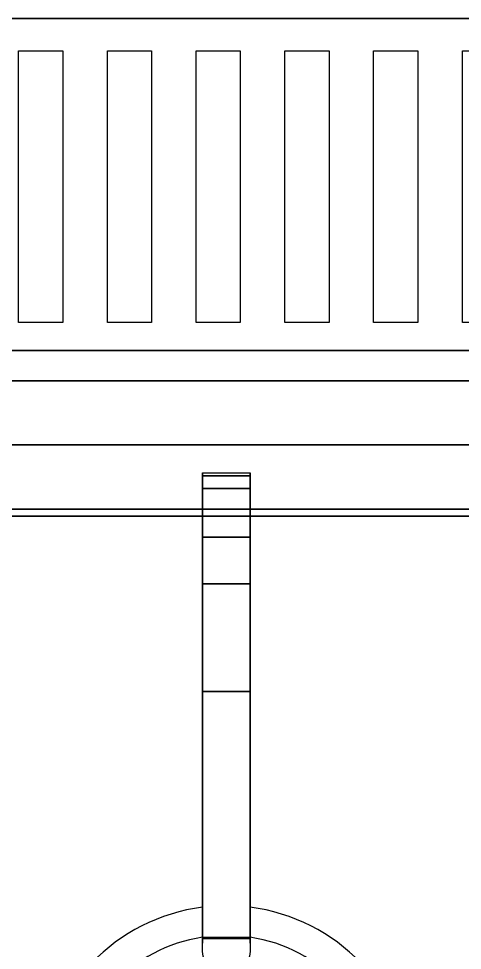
# Model space of a CAD drawing. Header units: millimetres. Extents: x -1 to 1223, y -741 to 23.
# Drawn here: x 951.5 to 1045, y -196.1 to 0 of the extents above; entities that cross this region are included whole.
import ezdxf

# ---------------------------------------------------------------- set-up
doc = ezdxf.new("R2010")
doc.units = ezdxf.units.MM
for name, color, linetype in [('PQ_200_2D', 1, 'Continuous'), ('PQ_200_3D', 1, 'Continuous'), ('PQ_204_2D', 7, 'Continuous'), ('PQ_204_3D', 7, 'Continuous')]:
    doc.layers.add(name, color=color, linetype=linetype)

msp = doc.modelspace()

# ---------------------------------------------------------------- linework, layer by layer
at = {"layer": 'PQ_200_2D'}
msp.add_lwpolyline([(0, 0), (0, -730), (1200, -730), (1200, 0)], close=True, dxfattribs=at)
at = {"layer": 'PQ_200_3D'}
for points in [[(1200, -721.37, 900.61), (1200, 0, 900.61), (0, 0, 900.61), (0, -721.37, 900.61)], [(0, 0, 724.42), (1200, 0, 724.42), (1200, -103.19, 724.42), (0, -103.19, 724.42)], [(1200, 0, 900.61), (1200, 0, 724.42), (0, 0, 724.42), (0, 0, 900.61)], [(1200, 0, 900.61), (0, 0, 900.61), (0, 0, 957.79), (1200, 0, 957.79)], [(1200, -76.2, 900.61), (0, -76.2, 900.61), (0, 0, 900.61), (1200, 0, 900.61)], [(1200, -69.85, 924.43), (0, -69.85, 924.43), (0, -69.85, 914.9), (1200, -69.85, 914.9)], [(1200, -76.2, 914.9), (1200, -69.85, 914.9), (0, -69.85, 914.9), (0, -76.2, 914.9)], [(1200, -76.2, 914.9), (0, -76.2, 914.9), (0, -76.2, 900.61), (1200, -76.2, 900.61)], [(0, -103.19, 649.81), (1200, -103.19, 649.81), (1200, -652.22, 649.81), (0, -652.22, 649.81)], [(0, -103.19, 724.42), (1200, -103.19, 724.42), (1200, -103.19, 649.81), (0, -103.19, 649.81)]]:
    msp.add_3dface(points, dxfattribs=at)
for points, invisible_edges in [([(900, 0, 957.79), (942.15, -6.76, 957.66), (951.55, -6.76, 957.66), (960.84, -6.76, 957.66)], 11), ([(900, 0, 957.79), (960.84, -6.76, 957.66), (970.24, -6.76, 957.66), (979.53, -6.76, 957.66)], 11), ([(900, 0, 957.79), (988.93, -6.76, 957.66), (998.23, -6.76, 957.66), (1007.62, -6.76, 957.66)], 13), ([(900, 0, 957.79), (1007.62, -6.76, 957.66), (1016.92, -6.76, 957.66), (1026.32, -6.76, 957.66)], 13), ([(900, 0, 957.79), (979.53, -6.76, 957.66), (988.93, -6.76, 957.66)], 15), ([(900, 0, 957.79), (1026.32, -6.76, 957.66), (1035.61, -6.76, 957.66), (1045.01, -6.76, 957.66)], 13), ([(1045.01, -6.76, 957.66), (1054.3, -6.76, 957.66), (900, 0, 957.79)], 14), ([(1054.3, -6.76, 957.66), (1063.7, -6.76, 957.66), (1200, 0, 957.79), (900, 0, 957.79)], 11), ([(970.24, -6.76, 957.66), (960.84, -6.76, 957.66), (960.84, -27.82, 953.77), (970.24, -27.82, 953.77)], 5), ([(988.93, -6.76, 957.66), (979.53, -6.76, 957.66), (979.53, -27.82, 953.77), (988.93, -27.82, 953.77)], 5), ([(1007.62, -6.76, 957.66), (998.23, -6.76, 957.66), (998.23, -27.82, 953.77), (1007.62, -27.82, 953.77)], 5), ([(1026.32, -6.76, 957.66), (1016.92, -6.76, 957.66), (1016.92, -27.82, 953.77), (1026.32, -27.82, 953.77)], 5), ([(1045.01, -6.76, 957.66), (1035.61, -6.76, 957.66), (1035.61, -27.82, 953.77), (1045.01, -27.82, 953.77)], 5), ([(970.24, -27.82, 953.77), (960.84, -27.82, 953.77), (960.84, -47.27, 944.8), (970.24, -47.27, 944.8)], 5), ([(988.93, -27.82, 953.77), (979.53, -27.82, 953.77), (979.53, -47.27, 944.8), (988.93, -47.27, 944.8)], 5), ([(1007.62, -27.82, 953.77), (998.23, -27.82, 953.77), (998.23, -47.27, 944.8), (1007.62, -47.27, 944.8)], 5), ([(1026.32, -27.82, 953.77), (1016.92, -27.82, 953.77), (1016.92, -47.27, 944.8), (1026.32, -47.27, 944.8)], 5), ([(1045.01, -27.82, 953.77), (1035.61, -27.82, 953.77), (1035.61, -47.27, 944.8), (1045.01, -47.27, 944.8)], 5), ([(970.24, -47.27, 944.8), (960.84, -47.27, 944.8), (960.84, -63.91, 931.31), (970.24, -63.91, 931.31)], 5), ([(988.93, -47.27, 944.8), (979.53, -47.27, 944.8), (979.53, -63.91, 931.31), (988.93, -63.91, 931.31)], 5), ([(1007.62, -47.27, 944.8), (998.23, -47.27, 944.8), (998.23, -63.91, 931.31), (1007.62, -63.91, 931.31)], 5), ([(1026.32, -47.27, 944.8), (1016.92, -47.27, 944.8), (1016.92, -63.91, 931.31), (1026.32, -63.91, 931.31)], 5), ([(1045.01, -47.27, 944.8), (1035.61, -47.27, 944.8), (1035.61, -63.91, 931.31), (1045.01, -63.91, 931.31)], 5), ([(600, -69.85, 924.43), (1200, -69.85, 924.43), (895.47, -63.91, 931.31)], 14), ([(904.76, -63.91, 931.31), (895.47, -63.91, 931.31), (1200, -69.85, 924.43), (914.16, -63.91, 931.31)], 14), ([(923.46, -63.91, 931.31), (914.16, -63.91, 931.31), (1200, -69.85, 924.43)], 14), ([(1200, -69.85, 924.43), (942.15, -63.91, 931.31), (932.85, -63.91, 931.31), (923.46, -63.91, 931.31)], 13), ([(1200, -69.85, 924.43), (960.84, -63.91, 931.31), (951.55, -63.91, 931.31), (942.15, -63.91, 931.31)], 13), ([(1200, -66.34, 928), (979.53, -63.91, 931.31), (970.24, -63.91, 931.31), (960.84, -63.91, 931.31)], 13), ([(960.84, -63.91, 931.31), (1200, -69.85, 924.43), (1200, -66.34, 928)], 13), ([(979.53, -63.91, 931.31), (1200, -66.34, 928), (988.93, -63.91, 931.31)], 15), ([(1200, -66.34, 928), (1007.62, -63.91, 931.31), (998.23, -63.91, 931.31), (988.93, -63.91, 931.31)], 11), ([(1200, -66.34, 928), (1026.32, -63.91, 931.31), (1016.92, -63.91, 931.31), (1007.62, -63.91, 931.31)], 11), ([(1035.61, -63.91, 931.31), (1026.32, -63.91, 931.31), (1200, -66.34, 928), (1045.01, -63.91, 931.31)], 14), ([(1200, -66.34, 928), (1063.7, -63.91, 931.31), (1054.3, -63.91, 931.31), (1045.01, -63.91, 931.31)], 11)]:
    msp.add_3dface(points, dxfattribs=dict(at, invisible_edges=invisible_edges))
at = {"layer": 'PQ_204_2D'}
for p, q in [((1200, -69.85), (0, -69.85)), ((0, -76.2), (1200, -76.2))]:
    msp.add_line(p, q, dxfattribs=at)
for points in [[(951.55, -6.76), (960.84, -6.76), (960.84, -63.91), (951.55, -63.91)], [(970.24, -6.76), (979.53, -6.76), (979.53, -63.91), (970.24, -63.91)], [(988.93, -6.76), (998.23, -6.76), (998.23, -63.91), (988.93, -63.91)], [(1007.62, -6.76), (1016.92, -6.76), (1016.92, -63.91), (1007.62, -63.91)], [(1026.32, -6.76), (1035.61, -6.76), (1035.61, -63.91), (1026.32, -63.91)], [(814.23, -364.05), (814.23, -89.7), (1176.36, -89.7), (1176.36, -364.05)]]:
    msp.add_lwpolyline(points, close=True, dxfattribs=at)
msp.add_lwpolyline([(1000.3, -95.57), (1000.3, -196.29, -1), (990.3, -196.29), (990.3, -95.57)], format="xyb", close=True, dxfattribs=at)
for points in [[(829.23, -124.85), (829.23, -104.7), (990.3, -104.7)], [(1000.3, -104.7), (1161.36, -104.7), (1161.36, -124.85)]]:
    msp.add_lwpolyline(points, dxfattribs=at)
for radius, start, end in [(39.38, 97.2954, 174.6402), (39.38, 5.3598, 82.7046), (33.13, 98.6816, 173.625), (33.13, 6.375, 81.3184)]:
    msp.add_arc((995.3, -226.03), radius, start, end, dxfattribs=at)
at = {"layer": 'PQ_204_3D'}
for points, invisible_edges in [([(829.23, -104.7, 905.64), (1161.36, -104.7, 905.64), (1176.36, -89.7, 905.64), (814.23, -89.7, 905.64)], 10), ([(990.3, -96.49, 921.73), (990.3, -95.58, 913.7), (990.3, -122.86, 911.68), (990.3, -109.1, 934.21)], 14), ([(990.3, -95.58, 913.7), (990.3, -96.2, 905.64), (990.3, -118.91, 905.64), (990.3, -122.86, 911.68)], 8), ([(990.3, -96.2, 905.64), (990.3, -95.58, 913.7), (1000.3, -95.58, 913.7), (1000.3, -96.2, 905.64)], 2), ([(1000.3, -96.49, 921.73), (1000.3, -95.58, 913.7), (990.3, -95.58, 913.7), (990.3, -96.49, 921.73)], 10), ([(1000.3, -118.91, 905.64), (1000.3, -96.2, 905.64), (1000.3, -95.58, 913.7)], 12), ([(1000.3, -95.58, 913.7), (1000.3, -96.49, 921.73), (1000.3, -122.86, 911.68), (1000.3, -118.91, 905.64)], 10), ([(990.3, -96.49, 921.73), (990.3, -109.1, 934.21), (990.3, -98.89, 929.45)], 1), ([(990.3, -96.49, 921.73), (990.3, -98.89, 929.45), (1000.3, -98.89, 929.45), (1000.3, -96.49, 921.73)], 8), ([(1000.3, -96.49, 921.73), (1000.3, -98.89, 929.45), (1000.3, -109.1, 934.21), (1000.3, -122.86, 911.68)], 12), ([(1136.8, -104.7, 903.15), (1137.67, -104.7, 903.26), (1161.36, -104.7, 900.64), (829.23, -104.7, 900.64)], 10), ([(829.23, -104.7, 900.64), (852.92, -104.7, 903.26), (853.79, -104.7, 903.15), (1136.8, -104.7, 903.15)], 13), ([(1135.93, -104.7, 903.26), (1136.8, -104.7, 903.15), (853.79, -104.7, 903.15), (854.66, -104.7, 903.26)], 10), ([(860.03, -104.7, 904.32), (1130.56, -104.7, 904.32), (854.66, -104.7, 903.26), (855.49, -104.7, 903.57)], 10), ([(1130.56, -104.7, 904.32), (1135.11, -104.7, 903.57), (1135.93, -104.7, 903.26), (854.66, -104.7, 903.26)], 13), ([(990.3, -109.1, 934.21), (990.3, -128.19, 916.53), (990.3, -134.58, 919.88)], 13), ([(990.3, -109.1, 934.21), (990.3, -134.58, 919.88), (990.3, -141.6, 921.52)], 13), ([(990.3, -141.6, 921.52), (990.3, -193.52, 931.83), (990.3, -193.35, 934.21), (990.3, -109.1, 934.21)], 10), ([(990.3, -122.86, 911.68), (990.3, -128.19, 916.53), (990.3, -109.1, 934.21)], 14), ([(1000.3, -128.19, 916.53), (1000.3, -122.86, 911.68), (1000.3, -109.1, 934.21)], 14), ([(1000.3, -141.6, 921.52), (1000.3, -134.58, 919.88), (1000.3, -109.1, 934.21), (1000.3, -193.35, 934.21)], 10), ([(1000.3, -128.19, 916.53), (1000.3, -109.1, 934.21), (1000.3, -134.58, 919.88)], 3), ([(1000.3, -118.91, 905.64), (1000.3, -122.86, 911.68), (990.3, -122.86, 911.68), (990.3, -118.91, 905.64)], 2), ([(990.3, -128.19, 916.53), (990.3, -122.86, 911.68), (1000.3, -122.86, 911.68), (1000.3, -128.19, 916.53)], 10), ([(1000.3, -128.19, 916.53), (1000.3, -134.58, 919.88), (990.3, -134.58, 919.88), (990.3, -128.19, 916.53)], 10), ([(1000.3, -134.58, 919.88), (1000.3, -141.6, 921.52), (990.3, -141.6, 921.52), (990.3, -134.58, 919.88)], 8), ([(1000.3, -193.52, 931.83), (1000.3, -141.6, 921.52), (1000.3, -193.35, 934.21), (1000.3, -193.65, 934.18)], 10), ([(990.3, -193.52, 931.83), (990.3, -193.93, 934.07), (990.3, -193.65, 934.18), (990.3, -193.35, 934.21)], 9), ([(990.3, -193.35, 934.21), (990.3, -193.65, 934.18), (1000.3, -193.65, 934.18), (1000.3, -193.35, 934.21)], 2), ([(990.3, -194.49, 933.39), (990.3, -194.36, 933.66), (990.3, -193.52, 931.83), (990.3, -193.81, 931.91)], 10), ([(990.3, -194.17, 933.89), (990.3, -193.93, 934.07), (990.3, -193.52, 931.83), (990.3, -194.36, 933.66)], 6), ([(1000.3, -193.52, 931.83), (1000.3, -193.81, 931.91), (990.3, -193.81, 931.91), (990.3, -193.52, 931.83)], 2), ([(990.3, -193.65, 934.18), (990.3, -193.93, 934.07), (1000.3, -193.93, 934.07), (1000.3, -193.65, 934.18)], 10), ([(990.3, -194.07, 932.06), (990.3, -194.53, 932.8), (990.3, -194.55, 933.1), (990.3, -193.81, 931.91)], 5), ([(990.3, -193.81, 931.91), (990.3, -194.55, 933.1), (990.3, -194.49, 933.39)], 13), ([(990.3, -194.07, 932.06), (990.3, -193.81, 931.91), (1000.3, -193.81, 931.91), (1000.3, -194.07, 932.06)], 10), ([(990.3, -193.93, 934.07), (990.3, -194.17, 933.89), (1000.3, -194.17, 933.89), (1000.3, -193.93, 934.07)], 10), ([(990.3, -194.28, 932.26), (990.3, -194.44, 932.52), (990.3, -194.53, 932.8), (990.3, -194.07, 932.06)], 4), ([(990.3, -194.28, 932.26), (990.3, -194.07, 932.06), (1000.3, -194.07, 932.06), (1000.3, -194.28, 932.26)], 10), ([(1000.3, -193.52, 931.83), (1000.3, -193.65, 934.18), (1000.3, -193.93, 934.07), (1000.3, -194.17, 933.89)], 9), ([(1000.3, -194.36, 933.66), (1000.3, -194.49, 933.39), (1000.3, -193.52, 931.83), (1000.3, -194.17, 933.89)], 6), ([(1000.3, -193.81, 931.91), (1000.3, -193.52, 931.83), (1000.3, -194.49, 933.39), (1000.3, -194.55, 933.1)], 10), ([(1000.3, -194.07, 932.06), (1000.3, -193.81, 931.91), (1000.3, -194.55, 933.1), (1000.3, -194.53, 932.8)], 10), ([(1000.3, -194.28, 932.26), (1000.3, -194.07, 932.06), (1000.3, -194.53, 932.8), (1000.3, -194.44, 932.52)], 2), ([(990.3, -194.17, 933.89), (990.3, -194.36, 933.66), (1000.3, -194.36, 933.66), (1000.3, -194.17, 933.89)], 10), ([(990.3, -194.44, 932.52), (990.3, -194.28, 932.26), (1000.3, -194.28, 932.26), (1000.3, -194.44, 932.52)], 10), ([(990.3, -194.36, 933.66), (990.3, -194.49, 933.39), (1000.3, -194.49, 933.39), (1000.3, -194.36, 933.66)], 10), ([(990.3, -194.53, 932.8), (990.3, -194.44, 932.52), (1000.3, -194.44, 932.52), (1000.3, -194.53, 932.8)], 10), ([(1000.3, -194.55, 933.1), (1000.3, -194.49, 933.39), (990.3, -194.49, 933.39), (990.3, -194.55, 933.1)], 10), ([(990.3, -194.55, 933.1), (990.3, -194.53, 932.8), (1000.3, -194.53, 932.8), (1000.3, -194.55, 933.1)], 10)]:
    msp.add_3dface(points, dxfattribs=dict(at, invisible_edges=invisible_edges))
for points in [[(814.23, -89.7, 905.64), (1176.36, -89.7, 905.64), (1176.36, -89.7, 900.64), (814.23, -89.7, 900.64)], [(990.3, -96.2, 905.64), (1000.3, -96.2, 905.64), (1000.3, -118.91, 905.64), (990.3, -118.91, 905.64)], [(1000.3, -109.1, 934.21), (1000.3, -98.89, 929.45), (990.3, -98.89, 929.45), (990.3, -109.1, 934.21)], [(1161.36, -104.7, 905.64), (829.23, -104.7, 905.64), (829.23, -104.7, 900.64), (1161.36, -104.7, 900.64)], [(860.03, -104.7, 904.32), (860.03, -349.05, 904.32), (1130.56, -349.05, 904.32), (1130.56, -104.7, 904.32)], [(1000.3, -193.35, 934.21), (1000.3, -109.1, 934.21), (990.3, -109.1, 934.21), (990.3, -193.35, 934.21)], [(990.3, -141.6, 921.52), (1000.3, -141.6, 921.52), (1000.3, -193.52, 931.83), (990.3, -193.52, 931.83)]]:
    msp.add_3dface(points, dxfattribs=at)

doc.saveas('drawing.dxf')
